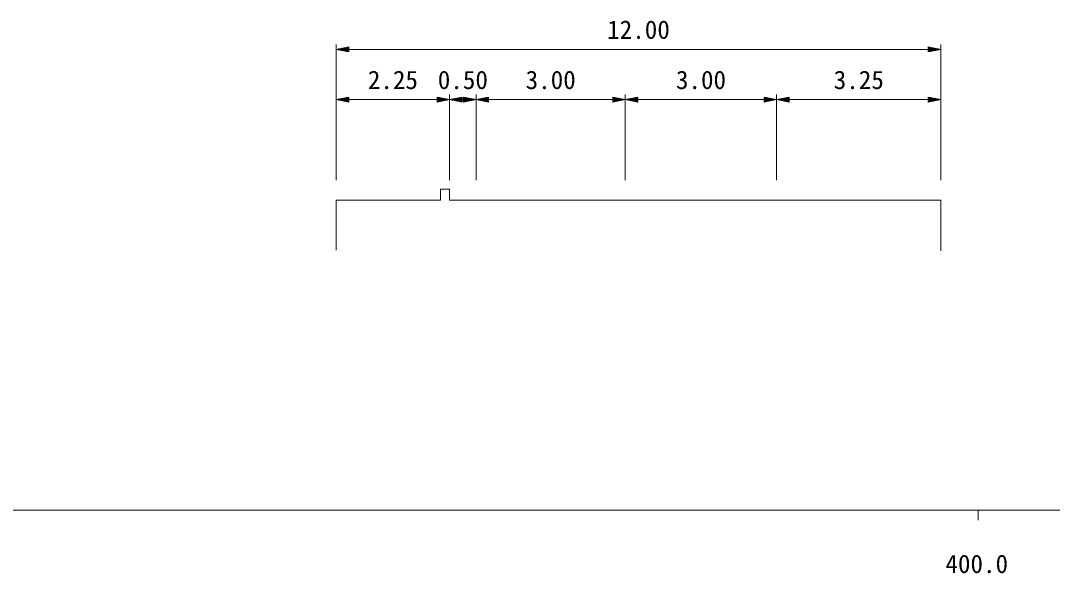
# Model space of a CAD drawing. Units: millimetres, scale not verified. Extents: x 40000 to 680000, y 20000 to 380000.
# Drawn here: x 372734 to 475366, y 198715 to 253729 of the extents above; entities that cross this region are included whole.
import ezdxf
from ezdxf.enums import TextEntityAlignment as Align

# ---------------------------------------------------------------- set-up
doc = ezdxf.new("R2010")
doc.units = ezdxf.units.MM
doc.header["$LTSCALE"] = 1000
for name, color, linetype, lineweight in [('M-BGD', 7, 'Continuous', 13), ('M-STR-HTXT', 7, 'Continuous', 13), ('M-TTL-BAND', 7, 'Continuous', 13)]:
    doc.layers.add(name, color=color, linetype=linetype, lineweight=lineweight)
doc.styles.add('ＭＳ ゴシック', font='')
doc.styles.get('ＭＳ ゴシック').set_extended_font_data('MS Gothic')

msp = doc.modelspace()

# ---------------------------------------------------------------- linework, layer by layer
at = {"layer": 'M-BGD'}
msp.add_lwpolyline([(404119, 230895), (404119, 235866), (414489, 235866), (414489, 236967), (415412, 236967), (415412, 235866), (464276, 235866), (464276, 230824)], dxfattribs=at)
at = {"layer": 'M-STR-HTXT'}
for p, q in [((404119, 237866), (404119, 251366)), ((404119, 250866), (405369, 251116)), ((404119, 250866), (405369, 250616)), ((404119, 250866), (405369, 250866)), ((405369, 250916), (404369, 250916)), ((405369, 250816), (404369, 250816)), ((404619, 250966), (405369, 250966)), ((404619, 250766), (405369, 250766)), ((405369, 251016), (404869, 251016)), ((405369, 250716), (404869, 250716)), ((405119, 251066), (405369, 251066)), ((405119, 250666), (405369, 250666)), ((405369, 250616), (405369, 251116)), ((405369, 250866), (415412, 250866)), ((415412, 250866), (418040, 250866)), ((418040, 250866), (432884, 250866)), ((432884, 250866), (447940, 250866)), ((447940, 250866), (463026, 250866)), ((464276, 250866), (463026, 251116)), ((463026, 251116), (463026, 250616)), ((463276, 251066), (463026, 251066)), ((463026, 251016), (463526, 251016)), ((463776, 250966), (463026, 250966)), ((463026, 250916), (464026, 250916)), ((464276, 250866), (463026, 250616)), ((464276, 250866), (463026, 250866)), ((463026, 250816), (464026, 250816)), ((463776, 250766), (463026, 250766)), ((463026, 250716), (463526, 250716)), ((463276, 250666), (463026, 250666)), ((464276, 237866), (464276, 251366)), ((415412, 237866), (415412, 246366)), ((418040, 237866), (418040, 246366)), ((432884, 237866), (432884, 246366)), ((447940, 237866), (447940, 246366)), ((404119, 245866), (405369, 246116)), ((404119, 245866), (405369, 245616)), ((404119, 245866), (405369, 245866)), ((405369, 245916), (404369, 245916)), ((405369, 245816), (404369, 245816)), ((404619, 245966), (405369, 245966)), ((404619, 245766), (405369, 245766)), ((405369, 246016), (404869, 246016)), ((405369, 245716), (404869, 245716)), ((405119, 246066), (405369, 246066)), ((405119, 245666), (405369, 245666)), ((405369, 245616), (405369, 246116)), ((405369, 245866), (414162, 245866)), ((415412, 245866), (414162, 246116)), ((414162, 246116), (414162, 245616)), ((414412, 246066), (414162, 246066)), ((414162, 246016), (414662, 246016)), ((414912, 245966), (414162, 245966)), ((414162, 245916), (415162, 245916)), ((415412, 245866), (414162, 245616)), ((415412, 245866), (414162, 245866)), ((414162, 245816), (415162, 245816)), ((414912, 245766), (414162, 245766)), ((414162, 245716), (414662, 245716)), ((414412, 245666), (414162, 245666)), ((415412, 245866), (416662, 246116)), ((415412, 245866), (416662, 245616)), ((415412, 245866), (416662, 245866)), ((416662, 245916), (415662, 245916)), ((416662, 245816), (415662, 245816)), ((415912, 245966), (416662, 245966)), ((415912, 245766), (416662, 245766)), ((416662, 246016), (416162, 246016)), ((416662, 245716), (416162, 245716)), ((416412, 246066), (416662, 246066)), ((416412, 245666), (416662, 245666)), ((416662, 245616), (416662, 246116)), ((416662, 245866), (416790, 245866)), ((418040, 245866), (416790, 246116)), ((416790, 246116), (416790, 245616)), ((417040, 246066), (416790, 246066)), ((416790, 246016), (417290, 246016)), ((417540, 245966), (416790, 245966)), ((416790, 245916), (417790, 245916)), ((418040, 245866), (416790, 245616)), ((418040, 245866), (416790, 245866)), ((416790, 245816), (417790, 245816)), ((417540, 245766), (416790, 245766)), ((416790, 245716), (417290, 245716)), ((417040, 245666), (416790, 245666)), ((418040, 245866), (419290, 246116)), ((418040, 245866), (419290, 245616)), ((418040, 245866), (419290, 245866)), ((419290, 245916), (418290, 245916)), ((419290, 245816), (418290, 245816)), ((418540, 245966), (419290, 245966)), ((418540, 245766), (419290, 245766)), ((419290, 246016), (418790, 246016)), ((419290, 245716), (418790, 245716)), ((419040, 246066), (419290, 246066)), ((419040, 245666), (419290, 245666)), ((419290, 245616), (419290, 246116)), ((419290, 245866), (431634, 245866)), ((432884, 245866), (431634, 246116)), ((431634, 246116), (431634, 245616)), ((431884, 246066), (431634, 246066)), ((431634, 246016), (432134, 246016)), ((432384, 245966), (431634, 245966)), ((431634, 245916), (432634, 245916)), ((432884, 245866), (431634, 245616)), ((432884, 245866), (431634, 245866)), ((431634, 245816), (432634, 245816)), ((432384, 245766), (431634, 245766)), ((431634, 245716), (432134, 245716)), ((431884, 245666), (431634, 245666)), ((432884, 245866), (434134, 246116)), ((432884, 245866), (434134, 245616)), ((432884, 245866), (434134, 245866)), ((434134, 245916), (433134, 245916)), ((434134, 245816), (433134, 245816)), ((433384, 245966), (434134, 245966)), ((433384, 245766), (434134, 245766)), ((434134, 246016), (433634, 246016)), ((434134, 245716), (433634, 245716)), ((433884, 246066), (434134, 246066)), ((433884, 245666), (434134, 245666)), ((434134, 245616), (434134, 246116)), ((434134, 245866), (446690, 245866)), ((447940, 245866), (446690, 246116)), ((446690, 246116), (446690, 245616)), ((446940, 246066), (446690, 246066)), ((446690, 246016), (447190, 246016)), ((447440, 245966), (446690, 245966)), ((446690, 245916), (447690, 245916)), ((447940, 245866), (446690, 245616)), ((447940, 245866), (446690, 245866)), ((446690, 245816), (447690, 245816)), ((447440, 245766), (446690, 245766)), ((446690, 245716), (447190, 245716)), ((446940, 245666), (446690, 245666)), ((447940, 245866), (449190, 246116)), ((447940, 245866), (449190, 245616)), ((447940, 245866), (449190, 245866)), ((449190, 245916), (448190, 245916)), ((449190, 245816), (448190, 245816)), ((448440, 245966), (449190, 245966)), ((448440, 245766), (449190, 245766)), ((449190, 246016), (448690, 246016)), ((449190, 245716), (448690, 245716)), ((448940, 246066), (449190, 246066)), ((448940, 245666), (449190, 245666)), ((449190, 245616), (449190, 246116)), ((449190, 245866), (463026, 245866)), ((464276, 245866), (463026, 246116)), ((463026, 246116), (463026, 245616)), ((463276, 246066), (463026, 246066)), ((463026, 246016), (463526, 246016)), ((463776, 245966), (463026, 245966)), ((463026, 245916), (464026, 245916)), ((464276, 245866), (463026, 245616)), ((464276, 245866), (463026, 245866)), ((463026, 245816), (464026, 245816)), ((463776, 245766), (463026, 245766)), ((463026, 245716), (463526, 245716)), ((463276, 245666), (463026, 245666))]:
    msp.add_line(p, q, dxfattribs=at)
at = {"layer": 'M-TTL-BAND'}
for p, q in [((40000, 205000), (579000, 205000)), ((468000, 205000), (468000, 204000))]:
    msp.add_line(p, q, dxfattribs=at)

# ---------------------------------------------------------------- texts
at = {"layer": 'M-STR-HTXT', "style": 'ＭＳ ゴシック'}
for s, p in [('12.00', (434197, 251366)), ('2.25', (409766, 246366)), ('0.50', (416726, 246366)), ('3.00', (425462, 246366)), ('3.00', (440412, 246366)), ('3.25', (456108, 246366))]:
    msp.add_text(s, height=1833, dxfattribs=at).set_placement(p, align=Align.BOTTOM_CENTER)
at = {"layer": 'M-TTL-BAND', "style": 'ＭＳ ゴシック'}
msp.add_text('400.0', height=1833, dxfattribs=at).set_placement((467844, 198195), align=Align.BOTTOM_CENTER)

doc.saveas('drawing.dxf')
